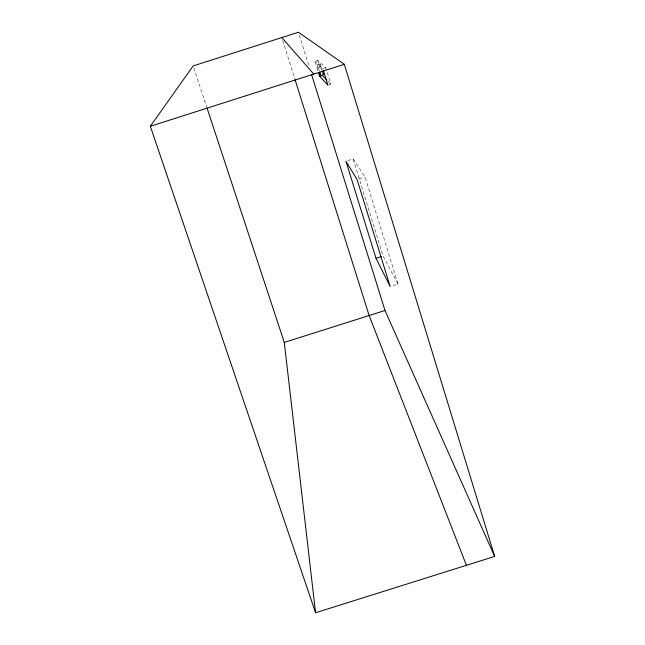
<?xml version="1.0" encoding="UTF-8"?>
<svg xmlns="http://www.w3.org/2000/svg" width="645" height="645" viewBox="0 0 645 645"><rect width="100%" height="100%" fill="white"/><g stroke="black" fill="none" stroke-linecap="round" stroke-linejoin="round"><path stroke-width="0.48" stroke-dasharray="3.23 2.42" d="M322.161 69.886L319.985 63.952L317.243 64.823L318.928 71.248M319.985 63.952L321.653 70.378M317.816 70.539L314.921 61.194L317.598 60.34L325.789 67.693L326.644 70.458M325.789 67.693L322.814 68.644L314.921 61.194M328.684 84.995L330.909 84.285L326.926 71.385M347.736 160.678L353.121 158.96L365.054 176.964L398.021 284.123L391.055 286.332M358.854 178.939L365.054 176.964M328.232 81.512L330.909 84.285M317.243 64.823L319.404 70.765M398.021 284.123L383.082 256L353.121 158.96M193.782 67.838L206.714 107.062M282.728 40.433L294.765 78.771M299.312 35.128L309.165 66.79M317.598 60.34L320.775 70.619"/><path stroke-width="0.97" d="M150.333 126.283L193.153 65.927L298.409 32.25L344.333 64.306L494.667 556.433L315.574 612.75L150.333 126.283L344.333 64.306M318.396 72.401L319.557 76.142L322.226 75.288L326.902 80.133M376.011 258.25L390.185 286.606L357.08 179.504L345.938 161.25L376.011 258.25L381.308 256.565M315.574 612.75L284.284 342.422L385 310.487L494.667 556.433M319.557 76.142L327.942 85.229L323.387 70.49M281.825 37.555L313.736 74.078M322.895 73.901L323.363 74.876L322.581 71.289M466.424 565.31L369.125 315.526L295.071 79.73M319.38 72.603L320.63 75.755L319.831 72.175M207.029 108.021L284.284 342.422M311.551 74.465L385 310.487"/></g></svg>
